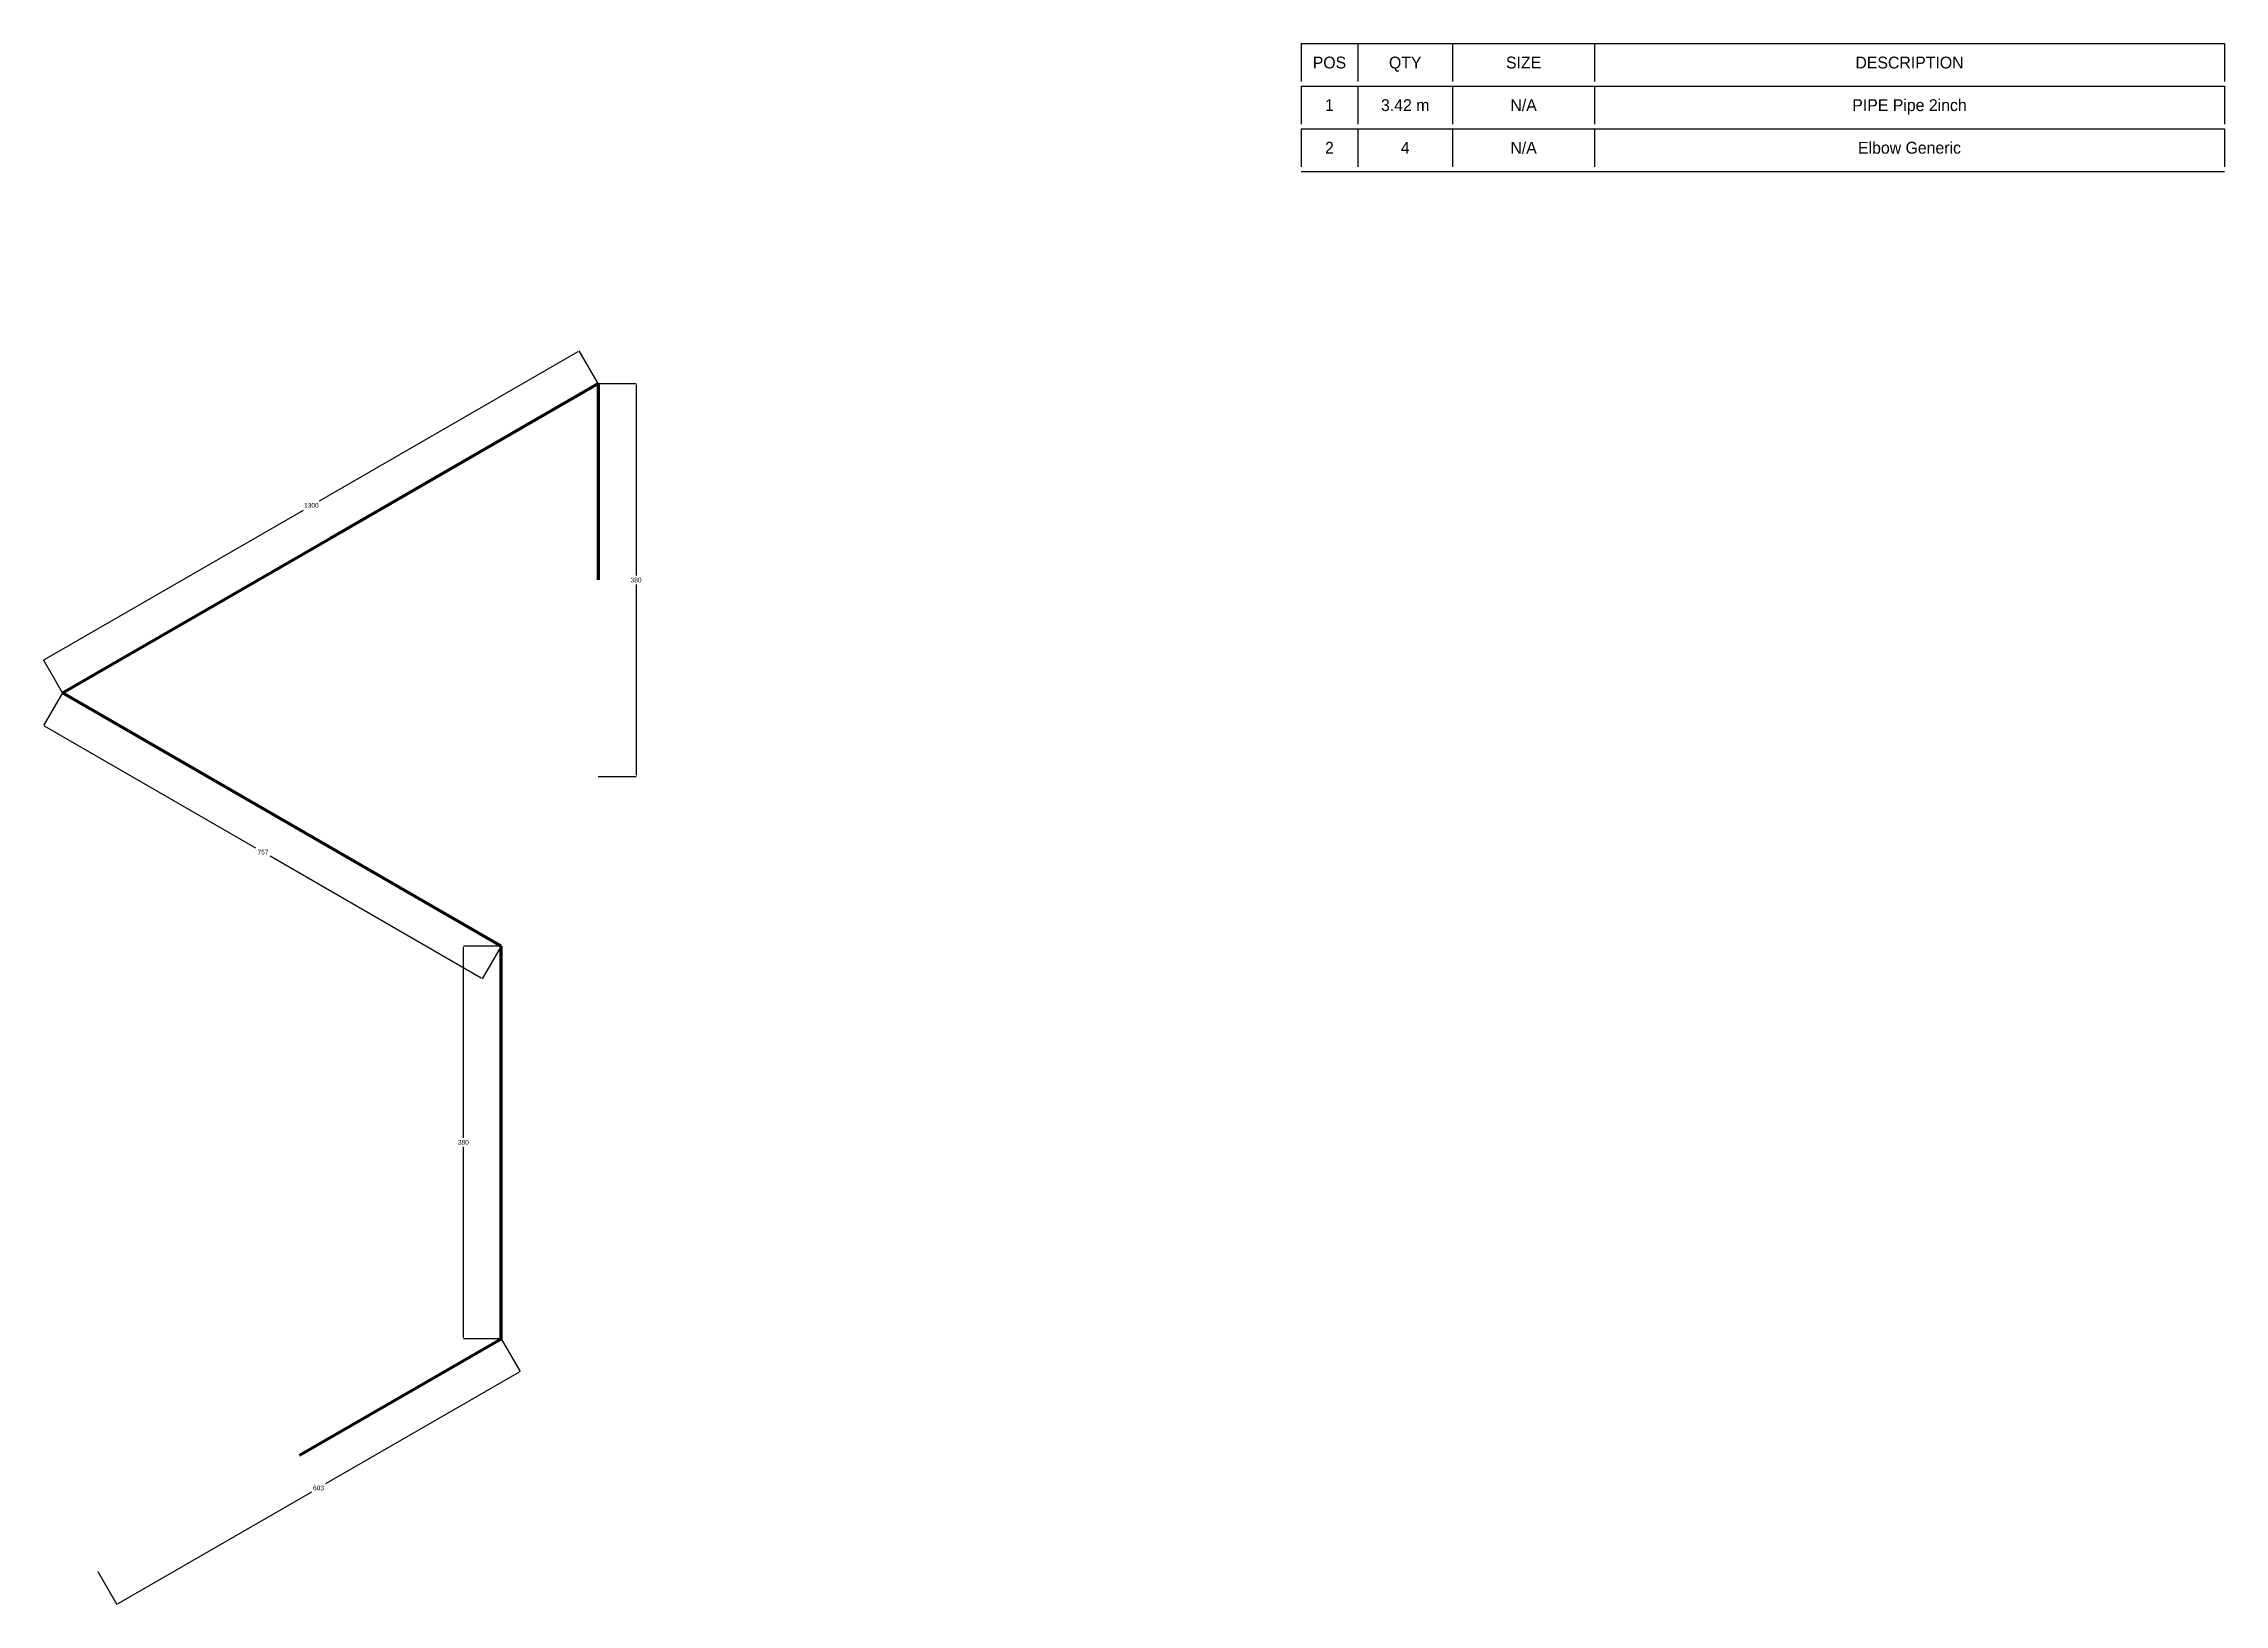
# Model space of a CAD drawing. Header units: millimetres. Extents: x 119 to 580, y 65 to 395.
import ezdxf
from ezdxf.enums import TextEntityAlignment as Align

# ---------------------------------------------------------------- set-up
doc = ezdxf.new("R2010")
doc.units = ezdxf.units.MM
for name, color, linetype, lineweight in [('ISO_DIM', 2, 'Continuous', 25), ('ISO_PIPE', 1, 'Continuous', 70), ('ISO_TEXT', 2, 'Continuous', 25)]:
    doc.layers.add(name, color=color, linetype=linetype, lineweight=lineweight)
doc.dimstyles.get("Standard").update_dxf_attribs({"dimtxt": 2.5, "dimasz": 2.5, "dimexe": 1.25, "dimexo": 0.625, "dimtad": 1, "dimcen": 2.5, "dimazin": 3, "dimtfac": 1, "dimtmove": 0, "dimatfit": 3})

# ---------------------------------------------------------------- blocks, each defined once
blk = doc.blocks.new('_CLOSEDFILLED')
at = {"color": 0, "linetype": 'BYBLOCK'}
blk.add_solid([(-1, 0.2), (0, 0), (-1, -0.2)], dxfattribs=at)
blk = doc.blocks.new('*D1')
for p, q in [((216.09, 121.42), (220.09, 114.49)), ((219.88, 114.36), (179, 90.76)), ((176, 89.03), (135.12, 65.43)), ((130.9, 72.23), (134.9, 65.3))]:
    blk.add_line(p, q)
at = {"layer": 'Defpoints'}
for p in [(216.09, 121.42), (220.09, 114.49), (130.9, 72.23)]:
    blk.add_point(p, dxfattribs=at)
at = {"layer": 'ISO_DIM', "xscale": 0.25, "yscale": 0.25}
for p, rotation in [((220.09, 114.49), 30), ((134.9, 65.3), -150)]:
    blk.add_blockref('_CLOSEDFILLED', p, dxfattribs=dict(at, rotation=rotation))
at = {"layer": 'ISO_DIM', "insert": (177.5, 89.9), "char_height": 1, "attachment_point": 5}
blk.add_mtext('603', dxfattribs=at)
blk = doc.blocks.new('*D2')
for p, q in [((216.09, 204.38), (208.09, 204.38)), ((208.09, 163.87), (208.09, 204.13)), ((208.09, 121.67), (208.09, 161.93)), ((216.09, 121.42), (208.09, 121.42))]:
    blk.add_line(p, q)
at = {"layer": 'Defpoints'}
for p in [(216.09, 204.38), (208.09, 121.42), (216.09, 121.42)]:
    blk.add_point(p, dxfattribs=at)
at = {"layer": 'ISO_DIM', "xscale": 0.25, "yscale": 0.25}
for p, rotation in [((208.09, 204.38), 90), ((208.09, 121.42), 270)]:
    blk.add_blockref('_CLOSEDFILLED', p, dxfattribs=dict(at, rotation=rotation))
at = {"layer": 'ISO_DIM', "insert": (208.09, 162.9), "char_height": 1, "attachment_point": 5}
blk.add_mtext('380', dxfattribs=at)
blk = doc.blocks.new('*D3')
for p, q in [((123.44, 257.87), (119.44, 250.94)), ((164.27, 225.06), (119.66, 250.82)), ((211.88, 197.58), (167.27, 223.33)), ((216.09, 204.38), (212.09, 197.45))]:
    blk.add_line(p, q)
at = {"layer": 'Defpoints'}
for p in [(123.44, 257.87), (216.09, 204.38), (212.09, 197.45)]:
    blk.add_point(p, dxfattribs=at)
at = {"layer": 'ISO_DIM', "xscale": 0.25, "yscale": 0.25}
for p, rotation in [((119.44, 250.94), 150.00000000000003), ((212.09, 197.45), 330)]:
    blk.add_blockref('_CLOSEDFILLED', p, dxfattribs=dict(at, rotation=rotation))
at = {"layer": 'ISO_DIM', "insert": (165.77, 224.2), "char_height": 1, "attachment_point": 5}
blk.add_mtext('757', dxfattribs=at)
blk = doc.blocks.new('*D4')
for p, q in [((177.68, 298.42), (232.34, 329.98)), ((236.56, 323.18), (232.56, 330.1)), ((119.66, 264.92), (174.32, 296.48)), ((123.44, 257.87), (119.44, 264.8))]:
    blk.add_line(p, q)
at = {"layer": 'Defpoints'}
for p in [(236.56, 323.18), (119.44, 264.8), (123.44, 257.87)]:
    blk.add_point(p, dxfattribs=at)
at = {"layer": 'ISO_DIM', "xscale": 0.25, "yscale": 0.25}
for p, rotation in [((232.56, 330.1), 29.99999999999998), ((119.44, 264.8), 209.99999999999997)]:
    blk.add_blockref('_CLOSEDFILLED', p, dxfattribs=dict(at, rotation=rotation))
at = {"layer": 'ISO_DIM', "insert": (176, 297.45), "char_height": 1, "attachment_point": 5}
blk.add_mtext('1300', dxfattribs=at)
blk = doc.blocks.new('*D5')
for p, q in [((236.56, 323.18), (244.56, 323.18)), ((244.56, 322.93), (244.56, 282.66)), ((244.56, 280.73), (244.56, 240.46)), ((236.56, 240.21), (244.56, 240.21))]:
    blk.add_line(p, q)
at = {"layer": 'Defpoints'}
for p in [(236.56, 323.18), (244.56, 323.18), (236.56, 240.21)]:
    blk.add_point(p, dxfattribs=at)
at = {"layer": 'ISO_DIM', "xscale": 0.25, "yscale": 0.25}
for p, rotation in [((244.56, 323.18), 90), ((244.56, 240.21), -90)]:
    blk.add_blockref('_CLOSEDFILLED', p, dxfattribs=dict(at, rotation=rotation))
at = {"layer": 'ISO_DIM', "insert": (244.56, 281.69), "char_height": 1, "attachment_point": 5}
blk.add_mtext('380', dxfattribs=at)

msp = doc.modelspace()

# ---------------------------------------------------------------- linework, layer by layer
at = {"layer": 'ISO_PIPE'}
for p, q in [((180, 290.523), (236.556, 323.175)), ((236.556, 323.175), (236.556, 281.695)), ((123.444, 257.87), (180, 290.523)), ((169.77, 231.124), (123.444, 257.87)), ((216.095, 204.378), (169.77, 231.124)), ((216.095, 162.898), (216.095, 204.378)), ((216.095, 121.418), (216.095, 162.898)), ((173.499, 96.825), (216.095, 121.418))]:
    msp.add_line(p, q, dxfattribs=at)
at = {"layer": 'ISO_TEXT'}
for p, q in [((385, 395), (580, 395)), ((385, 395), (385, 387)), ((397, 395), (397, 387)), ((417, 395), (417, 387)), ((447, 395), (447, 387)), ((580, 395), (580, 387)), ((385, 386), (580, 386)), ((385, 386), (385, 378)), ((397, 386), (397, 378)), ((417, 386), (417, 378)), ((447, 386), (447, 378)), ((580, 386), (580, 378)), ((385, 377), (580, 377)), ((385, 377), (385, 369)), ((397, 377), (397, 369)), ((417, 377), (417, 369)), ((447, 377), (447, 369)), ((580, 377), (580, 369)), ((385, 368), (580, 368))]:
    msp.add_line(p, q, dxfattribs=at)

# ---------------------------------------------------------------- texts
for s, p in [('POS', (391, 391)), ('QTY', (407, 391)), ('SIZE', (432, 391)), ('DESCRIPTION', (513.5, 391)), ('1', (391, 382)), ('3.42 m', (407, 382)), ('N/A', (432, 382)), ('PIPE Pipe 2inch', (513.5, 382)), ('2', (391, 373)), ('4', (407, 373)), ('N/A', (432, 373)), ('Elbow Generic', (513.5, 373))]:
    msp.add_text(s, height=2.5).set_placement(p, align=Align.MIDDLE_CENTER)

# ---------------------------------------------------------------- dimensions: what is measured, and where the dimension line sits
at = {"layer": 'ISO_DIM'}
for base, p1, p2, angle, text, picture, middle in [((119.444, 264.798), (123.444, 257.87), (236.556, 323.175), 30, '1300', '*D4', (176, 297.451)), ((244.556, 323.175), (236.556, 323.175), (236.556, 240.215), 270, '380', '*D5', (244.556, 281.695)), ((212.095, 197.45), (216.095, 204.378), (123.444, 257.87), 150, '757', '*D3', (165.77, 224.196)), ((208.095, 121.418), (216.095, 121.418), (216.095, 204.378), 90, '380', '*D2', (208.095, 162.898)), ((220.095, 114.49), (216.095, 121.418), (130.903, 72.232), 210, '603', '*D1', (177.499, 89.897))]:
    dim = msp.add_linear_dim(base=base, p1=p1, p2=p2, angle=angle, text=text, dimstyle='Standard', override={"dimtih": 1, "dimtoh": 1}, dxfattribs=at)
    dim.commit()
    dim.dimension.update_dxf_attribs({"geometry": picture, "text_midpoint": middle})

doc.saveas('drawing.dxf')
